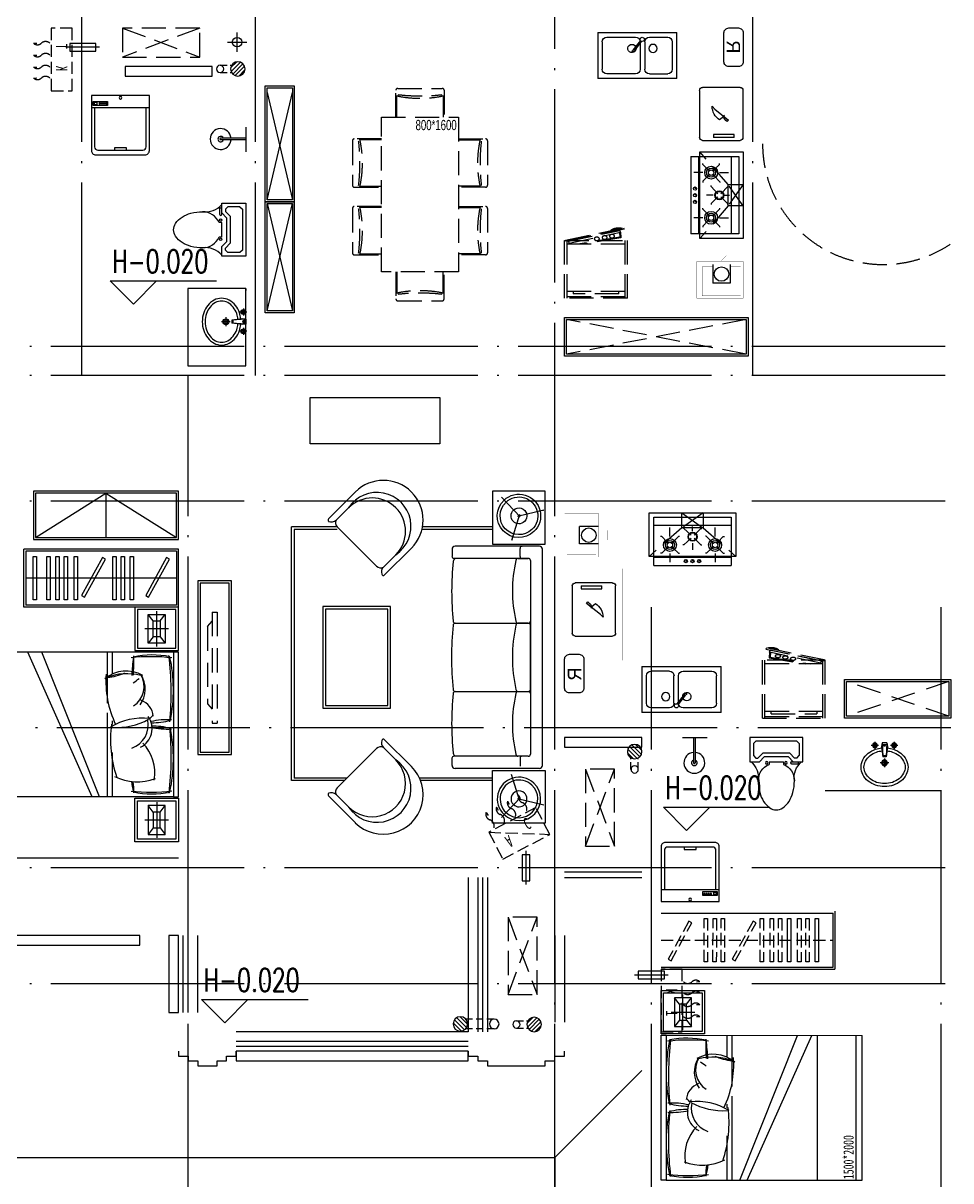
# Model space of a CAD drawing. Extents: x 115549 to 768939, y -502199 to 402497.
# Drawn here: x 200061 to 209669, y 170676 to 182668 of the extents above; entities that cross this region are included whole.
import ezdxf
from ezdxf.enums import TextEntityAlignment as Align

# ---------------------------------------------------------------- set-up
doc = ezdxf.new("R2010")
doc.units = 0
doc.header["$LTSCALE"] = 1000
doc.header["$MEASUREMENT"] = 0
for name, pattern in [('22#-平立剖面图_t3$0$PM$0$9-L-A1+B1$0$XP-201503-LIANMENG(7F)-L(100)$0$图例-5.1_t3$0$XP-201503-GUIYUAN(26F)-L(100)$0$平面图$0$1-4-RI-7F$0$DASH', [0.35, 0.25, -0.1]), ('22#-平立剖面图_t3$0$PM$0$9-L-A1+B1$0$XP-201503-LIANMENG(7F)-L(100)$0$图例-5.1_t3$0$XP-201503-GUIYUAN(26F)-L(100)$0$平面图$0$5、6、7#楼参照$0$DASH', [0.35, 0.25, -0.1]), ('22#-平立剖面图_t3$0$PM$0$A-02-平面图26$0$HIDDEN', [0.375, 0.25, -0.125]), ('22#-平立剖面图_t3$0$PM$0$DASH', [0.35, 0.25, -0.1]), ('__DASH', [0.35, 0.25, -0.1]), ('DASH', [0.35, 0.25, -0.1]), ('DOTE', [2.42, 2, -0.2, 0.02, -0.2]), ('HIDDEN', [0.375, 0.25, -0.125])]:
    doc.linetypes.add(name, pattern=pattern)
for name, color, linetype in [('03-厨卫', 145, 'Continuous'), ('04-家具', 8, 'Continuous'), ('DIM_ELEV', 3, 'Continuous'), ('DOTE', 16, 'DOTE'), ('E-TEXT-PLAN', 4, 'Continuous'), ('EQUIP_地漏', 7, 'Continuous'), ('EVTR', 2, 'Continuous'), ('LVTRY', 6, 'Continuous'), ('WINDOW', 4, 'Continuous'), ('厨卫', 210, 'Continuous'), ('建筑-厨卫', 6, 'Continuous'), ('建筑-排水', 4, 'Continuous'), ('建筑房间名称', 21, 'Continuous'), ('排水', 4, 'Continuous'), ('栏杆', 11, 'Continuous'), ('热水器', 6, 'Continuous'), ('空调机', 8, 'Continuous'), ('窗口线', 7, 'Continuous'), ('线脚', 163, 'Continuous')]:
    doc.layers.add(name, color=color, linetype=linetype)
doc.layers.add('_0', color=7, linetype='Continuous', lineweight=9)
doc.styles.add('22#-平立剖面图_t3$0$PM$0$9-L-A1+B1$0$XP-201503-LIANMENG(7F)-L(100)$0$图例-5.1_t3$0$XP-201503-GUIYUAN(26F)-L(100)$0$平面图$0$5、6、7#楼参照$0$CTDI-ST', font='', dxfattribs={"width": 0.7})
doc.styles.add('22#-平立剖面图_t3$0$PM$0$AAD-ST', font='', dxfattribs={"width": 0.7})
doc.styles.add('_TCH_DIM', font='SIMPLEX', dxfattribs={"bigfont": 'GBCBIG'})
doc.styles.add('AAD-ST', font='HNSJY-07', dxfattribs={"width": 0.8, "bigfont": 'HNSJY-HZ'})
doc.styles.add('dim_font', font='hnsjy-07.shx', dxfattribs={"width": 0.66, "bigfont": 'hnsjy-hz.shx'})
doc.styles.add('MJF', font='HNSJY-07', dxfattribs={"width": 0.8, "bigfont": 'HNSJY-HZ'})
doc.styles.get('22#-平立剖面图_t3$0$PM$0$9-L-A1+B1$0$XP-201503-LIANMENG(7F)-L(100)$0$图例-5.1_t3$0$XP-201503-GUIYUAN(26F)-L(100)$0$平面图$0$5、6、7#楼参照$0$CTDI-ST').set_extended_font_data('SimSun')
doc.styles.get('22#-平立剖面图_t3$0$PM$0$AAD-ST').set_extended_font_data('SimSun')

# ---------------------------------------------------------------- blocks, each defined once
blk = doc.blocks.new('22#-平立剖面图_t3$0$PM$0$A-02-平面图26$0$gdf')
at = {"linetype": '22#-平立剖面图_t3$0$PM$0$A-02-平面图26$0$HIDDEN'}
for p, q in [((88133, -11203), (88183, -11146)), ((88183, -11053), (88233, -11053)), ((88183, -11053), (88183, -12203)), ((88233, -11053), (88233, -12203)), ((88133, -11203), (88133, -12003)), ((88133, -12003), (88183, -12060)), ((88183, -12203), (88233, -12203))]:
    blk.add_line(p, q, dxfattribs=at)
blk = doc.blocks.new('sertewtewtwert')
at = {"layer": '04-家具', "ltscale": 0.5}
for p, q in [((67915, 6264), (68215, 6264)), ((67915, 5064), (67915, 6264)), ((67935, 6244), (68195, 6244)), ((67935, 5084), (67935, 6244)), ((68195, 6244), (68195, 5084)), ((68215, 6264), (68215, 5064)), ((67935, 6194), (68195, 5084)), ((67935, 5084), (68195, 6194)), ((67915, 5064), (68215, 5064)), ((67915, 3914), (67915, 5064)), ((68215, 5064), (67915, 5064)), ((68195, 5084), (67935, 5084)), ((67935, 5044), (68195, 5044)), ((67935, 3934), (67935, 5044)), ((67935, 5044), (68195, 3934)), ((67935, 3934), (68195, 5044)), ((68195, 5044), (68195, 3934)), ((68215, 5064), (68215, 3914)), ((68215, 3914), (67915, 3914)), ((68195, 3934), (67935, 3934)), ((68569, 1778), (68848, 2057)), ((70267, 2064), (70267, 1516)), ((70815, 2064), (70267, 2064)), ((70815, 1516), (70815, 2064)), ((68778, 1894), (68650, 1766)), ((68659, 1695), (68186, 1695)), ((68186, -933), (68186, 1695)), ((69067, 1288), (68660, 1695)), ((70267, 1695), (69543, 1695)), ((68659, 1668), (68213, 1668)), ((68213, 1668), (68213, -702)), ((68213, 1668), (68213, -702)), ((68213, 1668), (68213, -906)), ((70267, 1668), (69543, 1668)), ((67015, 1464), (65415, 1464)), ((65415, 864), (65415, 1464)), ((65435, 1444), (65435, 884)), ((66995, 1444), (65435, 1444)), ((66995, 1444), (66995, 884)), ((67015, 864), (67015, 1464)), ((69429, 1476), (69150, 1197)), ((69849, 1463), (69849, 1389)), ((69849, 1463), (69849, 1389)), ((70754, 1494), (69880, 1494)), ((70267, 1516), (70815, 1516)), ((70553, 1389), (70553, 1473)), ((70786, -775), (70786, 1463)), ((69266, 1406), (69138, 1279)), ((70639, 1369), (69869, 1369)), ((70532, 1369), (70639, 1369)), ((70660, 1348), (70660, -660)), ((70660, 1348), (70660, 719)), ((66995, 1164), (65435, 1164)), ((67015, 864), (65415, 864)), ((66995, 884), (65435, 884)), ((67015, 864), (66565, 864)), ((66565, 864), (66565, 414)), ((67015, 414), (67015, 864)), ((69211, 870), (68510, 870)), ((68510, 870), (68510, -182)), ((69185, 843), (68537, 843)), ((68537, 843), (68537, -155)), ((69185, -155), (69185, 843)), ((69211, -182), (69211, 870)), ((66990, 839), (66590, 839)), ((66590, 839), (66590, 439)), ((66752, 721), (66701, 789)), ((66790, 456), (66790, 823)), ((66825, 721), (66878, 789)), ((66990, 439), (66990, 839)), ((66912, 639), (66667, 639)), ((69881, 698), (70660, 698)), ((70639, 698), (70532, 698)), ((70639, 698), (70532, 698)), ((70660, 11), (70660, 677)), ((66752, 558), (66701, 490)), ((66825, 558), (66878, 490)), ((66965, 399), (64933, 399)), ((66123, -1101), (65456, 399)), ((66198, -1101), (65602, 399)), ((66281, -129), (66281, 399)), ((66333, 172), (66333, 399)), ((66565, 414), (67015, 414)), ((66565, 414), (67015, 414)), ((66590, 439), (66990, 439)), ((66590, 439), (66990, 439)), ((69881, -10), (70660, -10)), ((70532, -10), (70639, -10)), ((70532, -10), (70639, -10)), ((70660, -31), (70660, -660)), ((66281, -1101), (66281, -232)), ((68510, -182), (69211, -182)), ((68537, -155), (69185, -155)), ((66333, -351), (66333, -313)), ((66281, -524), (66281, -373)), ((69266, -718), (69138, -590)), ((69429, -788), (69150, -509)), ((66333, -1101), (66333, -642)), ((69067, -600), (68660, -1007)), ((69849, -775), (69849, -701)), ((69849, -775), (69849, -701)), ((70639, -680), (69869, -680)), ((70639, -680), (70532, -680)), ((70553, -701), (70553, -785)), ((70754, -806), (69880, -806)), ((70267, -1375), (70267, -828)), ((70267, -828), (70815, -828)), ((70815, -828), (70815, -1375)), ((68733, -933), (68186, -933)), ((68761, -906), (68213, -906)), ((70267, -906), (69511, -906)), ((70267, -933), (69522, -933)), ((68778, -1206), (68650, -1078)), ((66965, -1101), (64933, -1101)), ((66565, -1566), (66565, -1116)), ((66565, -1116), (67015, -1116)), ((66590, -1541), (66590, -1141)), ((66590, -1141), (66990, -1141)), ((66752, -1259), (66701, -1191)), ((66790, -1157), (66790, -1524)), ((66825, -1259), (66878, -1191)), ((66990, -1141), (66990, -1541)), ((67015, -1116), (67015, -1566)), ((68569, -1090), (68848, -1369)), ((66912, -1341), (66667, -1341)), ((66752, -1422), (66701, -1490)), ((66825, -1422), (66878, -1490)), ((70815, -1375), (70267, -1375)), ((66990, -1541), (66590, -1541)), ((67015, -1566), (66565, -1566)), ((72015, -2306), (73795, -2306)), ((73795, -2866), (73795, -2306)), ((73815, -2286), (73815, -2886)), ((72015, -2866), (73795, -2866)), ((72015, -2886), (73815, -2886)), ((72015, -3556), (72015, -3106)), ((72015, -3106), (72465, -3106)), ((72465, -3106), (72465, -3556)), ((72040, -3531), (72040, -3131)), ((72040, -3131), (72440, -3131)), ((72205, -3250), (72152, -3182)), ((72240, -3515), (72240, -3148)), ((72278, -3250), (72328, -3182)), ((72440, -3131), (72440, -3531)), ((72118, -3331), (72362, -3331)), ((72205, -3413), (72152, -3481)), ((72278, -3413), (72328, -3481)), ((72465, -3556), (72015, -3556)), ((72465, -3556), (72015, -3556)), ((72440, -3531), (72040, -3531)), ((72440, -3531), (72040, -3531)), ((72065, -3571), (74097, -3572)), ((72697, -3798), (72697, -3571)), ((72749, -4100), (72749, -3571)), ((72831, -5071), (73428, -3572)), ((72907, -5071), (73574, -3572)), ((73630, -3572), (73630, -5071)), ((74030, -3572), (74030, -5071)), ((74097, -5071), (74097, -3572)), ((72697, -4322), (72697, -4284)), ((72749, -5071), (72749, -4203)), ((72749, -4495), (72749, -4344)), ((72697, -5071), (72697, -4613)), ((72065, -5071), (74097, -5071))]:
    blk.add_line(p, q, dxfattribs=at)
at = {"layer": '04-家具', "linetype": 'DASH'}
for p, q in [((69287, 6238), (69747, 6238)), ((69267, 5938), (69267, 6218)), ((69277, 5938), (69277, 6160)), ((69757, 6160), (69757, 5938)), ((69767, 6218), (69767, 5938)), ((69117, 5938), (69917, 5938)), ((69117, 4338), (69117, 5938)), ((69917, 5938), (69917, 4338)), ((68817, 5694), (68817, 5234)), ((69117, 5714), (68837, 5714)), ((69117, 5704), (68895, 5704)), ((69917, 5714), (70197, 5714)), ((69917, 5704), (70139, 5704)), ((70217, 5694), (70217, 5234)), ((68837, 5214), (69117, 5214)), ((68895, 5224), (69117, 5224)), ((70139, 5224), (69917, 5224)), ((70197, 5214), (69917, 5214)), ((68817, 4994), (68817, 4534)), ((69117, 5014), (68837, 5014)), ((69117, 5004), (68895, 5004)), ((69917, 5014), (70197, 5014)), ((69917, 5004), (70139, 5004)), ((70217, 4994), (70217, 4534)), ((68837, 4514), (69117, 4514)), ((68895, 4524), (69117, 4524)), ((70139, 4524), (69917, 4524)), ((70197, 4514), (69917, 4514)), ((69917, 4338), (69117, 4338)), ((69267, 4338), (69267, 4058)), ((69277, 4338), (69277, 4117)), ((69757, 4117), (69757, 4338)), ((69767, 4058), (69767, 4338)), ((69287, 4038), (69747, 4038))]:
    blk.add_line(p, q, dxfattribs=at)
at = {"layer": '04-家具'}
for p, q in [((71015, 3464), (71015, 3864)), ((71015, 3864), (72915, 3864)), ((71035, 3484), (71035, 3844)), ((71035, 3844), (72895, 3844)), ((72895, 3844), (72895, 3484)), ((72915, 3864), (72915, 3464)), ((72895, 3484), (71035, 3484)), ((72915, 3464), (71015, 3464)), ((67015, 2064), (65515, 2064)), ((65515, 2064), (65515, 1564)), ((65535, 1584), (66265, 2044)), ((66995, 2044), (65535, 2044)), ((65535, 2044), (65535, 1584)), ((66265, 2044), (66995, 1584)), ((66265, 2044), (66265, 1584)), ((66995, 1584), (66995, 2044)), ((67015, 1564), (67015, 2064)), ((70553, 1799), (70360, 2003)), ((70394, 1967), (70363, 2001)), ((70547, 1824), (70466, 1556)), ((70528, 1807), (70801, 1871)), ((70753, 1860), (70797, 1870)), ((65515, 1564), (67015, 1564)), ((65535, 1584), (66995, 1584)), ((70480, 1603), (70467, 1559)), ((73915, 114), (75015, 114)), ((70547, -1136), (70466, -868)), ((70553, -1111), (70360, -1315)), ((70528, -1118), (70801, -1183)), ((70394, -1279), (70363, -1312))]:
    blk.add_line(p, q, dxfattribs=at)
at = {"layer": '04-家具', "linetype": '22#-平立剖面图_t3$0$PM$0$DASH'}
for p, q in [((72895, 3484), (71035, 3844)), ((71035, 3844), (71035, 3844)), ((72895, 3844), (71035, 3484)), ((71035, 3484), (71035, 3484))]:
    blk.add_line(p, q, dxfattribs=at)
at = {"layer": '04-家具', "linetype": '22#-平立剖面图_t3$0$PM$0$DASH', "ltscale": 0.5}
blk.add_line((72015, -2586), (73795, -2586), dxfattribs=at)
at = {"layer": '04-家具', "ltscale": 0.5}
for points in [[(65546, 939), (65511, 939), (65511, 1389), (65546, 1389)], [(65686, 939), (65651, 939), (65651, 1389), (65686, 1389)], [(65781, 939), (65746, 939), (65746, 1389), (65781, 1389)], [(65866, 939), (65831, 939), (65831, 1389), (65866, 1389)], [(65970, 939), (65935, 939), (65935, 1389), (65970, 1389)], [(66012, 984), (66043, 967), (66259, 1361), (66228, 1378)], [(66372, 939), (66337, 939), (66337, 1389), (66372, 1389)], [(66458, 939), (66423, 939), (66423, 1389), (66458, 1389)], [(66549, 939), (66514, 939), (66514, 1389), (66549, 1389)], [(66676, 983), (66707, 967), (66923, 1361), (66892, 1378)], [(66701, 490), (66701, 789), (66878, 789), (66878, 490)], [(66752, 558), (66752, 721), (66825, 721), (66825, 558)], [(66701, -1191), (66701, -1490), (66878, -1490), (66878, -1191)], [(66752, -1259), (66752, -1422), (66825, -1422), (66825, -1259)], [(73324, -2361), (73359, -2361), (73359, -2811), (73324, -2811)], [(73609, -2361), (73644, -2361), (73643, -2811), (73608, -2811)], [(72328, -3481), (72328, -3182), (72152, -3182), (72152, -3481)], [(72278, -3413), (72278, -3250), (72205, -3250), (72205, -3413)]]:
    blk.add_lwpolyline(points, close=True, dxfattribs=at)
at = {"layer": '04-家具'}
for points in [[(67215, 1138), (67215, -662), (67565, -662), (67565, 1138)], [(67240, 1113), (67240, -637), (67540, -637), (67540, 1113)], [(75015, -286), (73915, -286), (73915, 114), (75015, 114)], [(74995, -266), (73935, -266), (73935, 94), (74995, 94)]]:
    blk.add_lwpolyline(points, close=True, dxfattribs=at)
at = {"layer": '04-家具', "ltscale": 0.5}
for points in [[(66965, 399), (66965, -1101), (67015, -1101), (67015, 399), (66965, 399)], [(72065, -3571), (72065, -5071), (72015, -5071), (72015, -3571), (72065, -3571)]]:
    blk.add_lwpolyline(points, dxfattribs=at)
at = {"layer": '04-家具', "linetype": '22#-平立剖面图_t3$0$PM$0$A-02-平面图26$0$HIDDEN'}
for points in [[(74995, 94), (73935, -266), (73935, -266)], [(74995, -266), (73935, 94), (73935, 94)]]:
    blk.add_lwpolyline(points, dxfattribs=at)
at = {"layer": '04-家具', "linetype": '22#-平立剖面图_t3$0$PM$0$DASH', "ltscale": 0.5}
for points in [[(72333, -2406), (72302, -2389), (72086, -2784), (72117, -2800)], [(72461, -2361), (72496, -2361), (72496, -2811), (72461, -2811)], [(72552, -2361), (72587, -2361), (72586, -2811), (72551, -2811)], [(72637, -2361), (72672, -2361), (72672, -2811), (72637, -2811)], [(72998, -2406), (72967, -2389), (72751, -2784), (72782, -2800)], [(73040, -2361), (73075, -2361), (73075, -2811), (73040, -2811)], [(73143, -2361), (73178, -2361), (73178, -2811), (73143, -2811)], [(73229, -2361), (73264, -2361), (73264, -2811), (73229, -2811)], [(73428, -2361), (73463, -2361), (73463, -2811), (73428, -2811)], [(73514, -2361), (73549, -2361), (73549, -2811), (73514, -2811)]]:
    blk.add_lwpolyline(points, close=True, dxfattribs=at)
at = {"layer": '04-家具', "linetype": 'DASH'}
for centre, radius, start, end in [((69287, 6218), 20, 90, 180), ((69747, 6218), 20, 0, 90), ((69517, 7289), 1154, 257.4874, 282.5126), ((69518, 8162), 2002, 263.4152, 276.5848), ((68837, 5694), 20, 90, 180), ((66893, 5463), 2002, 353.4152, 6.5848), ((67767, 5464), 1154, 347.4874, 12.5126), ((71267, 5464), 1154, 167.4874, 192.5126), ((72141, 5463), 2002, 173.4152, 186.5848), ((70197, 5694), 20, 0, 90), ((68837, 5234), 20, 180, 270), ((70197, 5234), 20, 270, 0), ((68837, 4994), 20, 90, 180), ((66893, 4762), 2002, 353.4152, 6.5848), ((67767, 4764), 1154, 347.4874, 12.5126), ((71267, 4764), 1154, 167.4874, 192.5126), ((72141, 4762), 2002, 173.4152, 186.5848), ((70197, 4994), 20, 0, 90), ((68837, 4534), 20, 180, 270), ((70197, 4534), 20, 270, 0), ((69517, 2988), 1154, 77.4874, 102.5126), ((69518, 2115), 2002, 83.4152, 96.5848), ((69287, 4058), 20, 180, 270), ((69747, 4058), 20, 270, 0)]:
    blk.add_arc(centre, radius, start, end, dxfattribs=at)
at = {"layer": '04-家具', "ltscale": 0.5}
for centre, radius, start, end in [((69138, 1766), 411, 315, 135), ((69072, 1701), 352, 303.3383, 146.6617), ((69022, 1650), 345, 315, 135), ((68581, 1766), 16.4, 135, 234.6204), ((68601, 1815), 69.3, 244.1958, 315), ((68700, 1737), 57.6, 148.8499, 226.1696), ((69880, 1463), 31.2, 90, 180), ((69880, 1463), 31.2, 90, 180), ((70574, 1473), 20.9, 90, 180), ((70754, 1463), 31.2, 0, 90), ((72934, 1028), 3089, 174.2567, 185.7433), ((69869, 1389), 20.9, 180, 270), ((69869, 1389), 20.9, 180, 270), ((69917, 1322), 58.6, 127.6545, 165.3424), ((71826, 1033), 1352, 166.5499, 193.4501), ((70532, 1348), 20.9, 90, 180), ((70574, 1389), 20.9, 180, 270), ((70639, 1348), 20.9, 0, 90), ((70639, 1348), 20.9, 0, 90), ((69108, 1328), 57.6, 223.8304, 301.1501), ((69187, 1230), 69.3, 135, 199.9163), ((69138, 1209), 16.4, 190.3409, 315), ((73423, 344), 3579, 174.664, 185.336), ((69881, 719), 20.9, 180, 270), ((69881, 677), 20.9, 90, 180), ((71986, 344), 1512, 167.2832, 192.7168), ((70532, 719), 20.9, 180, 270), ((70532, 677), 20.9, 90, 180), ((70639, 719), 20.9, 270, 0), ((70639, 677), 20.9, 0, 90), ((66745, -527), 896, 78.2576, 102.6835), ((63835, -19), 3105, 354.3609, 7.0365), ((66727, -1613), 1964, 83.5303, 95.9075), ((71104, -140), 4582, 173.9009, 176.3084), ((60897, 382), 5657, 357.7291, 359.772), ((65328, 7), 1635, 348.8888, 12.117), ((66476, -138), 341, 59.8768, 130.734), ((67287, 92), 1023, 175.5549, 205.6598), ((66480, -386), 560, 74.822, 112.5433), ((66215, 742), 610, 276.1472, 293.7029), ((66215, 592), 610, 303.05, 310.0502), ((66418, 42), 241, 303.1068, 30.6324), ((66380, 16), 291, 325.3505, 31.3463), ((69881, 11), 20.9, 180, 270), ((70532, 11), 20.9, 180, 270), ((70639, 11), 20.9, 270, 0), ((66564, -282), 192, 4.9078, 70.8676), ((72934, -340), 3089, 174.2567, 185.7433), ((69881, -31), 20.9, 90, 180), ((71826, -345), 1352, 166.5499, 193.4501), ((70532, -31), 20.9, 90, 180), ((70639, -31), 20.9, 0, 90), ((66646, -928), 642, 83.8129, 121.3468), ((67563, -502), 1251, 172.8661, 198.6091), ((66379, 295), 677, 265.8513, 298.9555), ((66448, -356), 255, 289.1668, 11.9598), ((66529, -395), 214, 296.1589, 35.834), ((66669, -210), 92.3, 300.1588, 335.1734), ((66902, -1068), 766, 86.8781, 103.0159), ((66742, 423), 756, 269.3867, 284.6576), ((66902, 367), 766, 256.9862, 273.124), ((66742, -1124), 756, 75.3444, 90.6154), ((63835, -683), 3106, 352.9662, 5.6415), ((65328, -708), 1635, 347.8857, 11.1136), ((66341, -849), 430, 349.5524, 45.0111), ((69108, -640), 57.6, 58.8499, 136.1696), ((69187, -541), 69.3, 160.0837, 225), ((69138, -521), 16.4, 45, 169.6591), ((69022, -962), 345, 225, 45), ((69072, -1013), 352, 213.3383, 56.6617), ((69869, -701), 20.9, 90, 180), ((69869, -701), 20.9, 90, 180), ((69917, -634), 58.6, 194.6576, 232.3455), ((70532, -660), 20.9, 180, 270), ((70574, -701), 20.9, 90, 180), ((70639, -660), 20.9, 270, 0), ((70639, -660), 20.9, 270, 0), ((69138, -1078), 411, 225, 45), ((69880, -775), 31.2, 180, 270), ((69880, -775), 31.2, 180, 270), ((70754, -775), 31.2, 270, 0), ((66590, -419), 527, 243.4984, 290.6985), ((67335, -844), 813, 186.9056, 194.5433), ((65465, -1071), 1089, 0.5272, 6.691), ((66727, 912), 1964, 264.0945, 276.4718), ((66745, -175), 896, 257.3185, 281.7445), ((68581, -1078), 16.4, 125.3796, 225), ((68601, -1127), 69.3, 45, 115.8042), ((68700, -1049), 57.6, 133.8304, 211.1501), ((73701, -3964), 1635, 167.883, 191.1112), ((72303, -5584), 1964, 84.0925, 96.4697), ((75195, -3990), 3105, 172.9635, 185.6391), ((72285, -4497), 896, 77.3165, 101.7424), ((78133, -3589), 5657, 180.228, 182.2709), ((67926, -4110), 4582, 3.6916, 6.0991), ((72649, -3955), 291, 148.6537, 214.6495), ((72612, -3929), 241, 149.3676, 236.8932), ((72554, -4108), 341, 49.266, 120.1232), ((72550, -4357), 560, 67.4567, 105.178), ((72815, -3228), 610, 246.2971, 263.8528), ((71743, -3879), 1023, 334.3402, 4.4451), ((72815, -3378), 610, 229.9498, 236.95), ((72466, -4253), 192, 109.1324, 175.0922), ((72127, -5039), 766, 76.9841, 93.1219), ((72288, -3548), 756, 255.3424, 270.6133), ((72361, -4181), 92.3, 204.8266, 239.8412), ((72500, -4366), 214, 144.166, 243.8411), ((72384, -4899), 642, 58.6532, 96.1871), ((72651, -3675), 677, 241.0445, 274.1487), ((72582, -4327), 255, 168.0402, 250.8332), ((71467, -4473), 1251, 341.3909, 7.1339), ((73701, -4679), 1635, 168.8864, 192.1143), ((72127, -3604), 766, 266.876, 283.0138), ((75195, -4654), 3106, 174.3585, 187.0338), ((72288, -5095), 756, 89.3846, 104.6556), ((72689, -4820), 430, 134.9889, 190.4476), ((72440, -4390), 527, 249.3015, 296.5016), ((73565, -5042), 1089, 173.309, 179.4728), ((71695, -4815), 813, 345.4567, 353.0944), ((72303, -3059), 1964, 263.5282, 275.9055), ((72285, -4146), 896, 258.2555, 282.6815)]:
    blk.add_arc(centre, radius, start, end, dxfattribs=at)
at = {"layer": '04-家具', "extrusion": (0, 0, -1)}
for major_axis, start_param, end_param in [((159, 159), -1.5419, 1.599693), ((159, 159), 1.599693, 4.741285), ((138, 138), 1.599693, 4.741285), ((138, 138), -1.5419, 1.599693), ((58.3, 58.3), 1.599693, 4.741285), ((58.3, 58.3), -1.5419, 1.599693)]:
    blk.add_ellipse((70542, 1810), major_axis=major_axis, ratio=1, start_param=start_param, end_param=end_param, dxfattribs=at)
at = {"layer": '04-家具'}
for major_axis, start_param, end_param in [((-159, 159), -1.5419, 1.599693), ((-138, 138), -1.5419, 1.599693), ((-159, 159), 1.599693, 4.741285), ((-138, 138), 1.599693, 4.741285), ((-58.3, 58.3), -1.5419, 1.599693), ((-58.3, 58.3), 1.599693, 4.741285)]:
    blk.add_ellipse((70542, -1122), major_axis=major_axis, ratio=1, start_param=start_param, end_param=end_param, dxfattribs=at)
blk.add_blockref('22#-平立剖面图_t3$0$PM$0$A-02-平面图26$0$gdf', (-20818, 11866), dxfattribs=at)
at = {"layer": '04-家具', "linetype": 'DASH', "style": 'AAD-ST', "width": 0.7}
blk.add_text('800*1600', height=106.3, dxfattribs=at).set_placement((69471, 5805))
at = {"layer": '04-家具', "ltscale": 0.5, "style": '22#-平立剖面图_t3$0$PM$0$AAD-ST', "width": 0.7}
blk.add_text('1500*2000', height=106.3, rotation=90, dxfattribs=at).set_placement((74008, -5061))
blk = doc.blocks.new('RSQ')
blk.add_lwpolyline([(0, -50), (0, -350, 0.414214), (50, -400), (150, -400, 0.414214), (200, -350), (200, -50, 0.414214), (150, 0), (50, 0, 0.414214)], format="xyb", close=True)
at = {"layer": 'E-TEXT-PLAN', "color": 4, "style": 'MJF'}
blk.add_text('R', height=140, rotation=270, dxfattribs=at).set_placement((28, -205), align=Align.CENTER)
blk = doc.blocks.new('A$C51490333')
at = {"layer": '空调机', "color": 36, "linetype": 'DASH'}
for p, q in [((800, 0), (0, 300)), ((0, 0), (800, 300))]:
    blk.add_line(p, q, dxfattribs=at)
blk.add_lwpolyline([(0, 300), (800, 300), (800, 0), (0, 0)], close=True, dxfattribs=at)
blk = doc.blocks.new('sertgwertwer')
at = {"layer": '空调机', "linetype": '22#-平立剖面图_t3$0$PM$0$9-L-A1+B1$0$XP-201503-LIANMENG(7F)-L(100)$0$图例-5.1_t3$0$XP-201503-GUIYUAN(26F)-L(100)$0$平面图$0$5、6、7#楼参照$0$DASH', "ltscale": 0.5}
for p, q in [((64032, 26762), (64057, 26736)), ((64032, 26762), (64044, 26750)), ((64238, 26694), (63849, 26305)), ((63940, 26670), (63965, 26644)), ((63940, 26670), (63952, 26657)), ((64460, 26472), (64238, 26694)), ((63848, 26577), (63873, 26552)), ((63848, 26577), (63860, 26565)), ((63762, 26491), (63790, 26469)), ((63849, 26305), (64460, 26472)), ((64071, 26083), (64460, 26472)), ((63849, 26305), (64071, 26083))]:
    blk.add_line(p, q, dxfattribs=at)
for centre, radius, start, end in [((64092, 26762), 60.2, 179.9166, 270.0826), ((64000, 26670), 60.2, 179.9166, 270.0826), ((64089, 26633), 68.2, 2.7872, 87.212), ((63908, 26577), 60.2, 179.9166, 270.0826), ((63904, 26449), 68.2, 2.7872, 87.212), ((63997, 26541), 68.2, 2.7872, 87.212), ((63822, 26492), 60.2, 179.9166, 270.0826), ((63819, 26363), 68.2, 2.7872, 87.212)]:
    blk.add_arc(centre, radius, start, end, dxfattribs=at)
at = {"layer": '空调机', "linetype": '22#-平立剖面图_t3$0$PM$0$9-L-A1+B1$0$XP-201503-LIANMENG(7F)-L(100)$0$图例-5.1_t3$0$XP-201503-GUIYUAN(26F)-L(100)$0$平面图$0$5、6、7#楼参照$0$DASH', "ltscale": 0.5, "style": '22#-平立剖面图_t3$0$PM$0$9-L-A1+B1$0$XP-201503-LIANMENG(7F)-L(100)$0$图例-5.1_t3$0$XP-201503-GUIYUAN(26F)-L(100)$0$平面图$0$5、6、7#楼参照$0$CTDI-ST', "text_generation_flag": 4, "width": 0.7}
for s, p in [('C', (64139, 26530)), ('A', (64015, 26301))]:
    blk.add_text(s, height=122, rotation=45.0004, dxfattribs=at).set_placement(p)
blk = doc.blocks.new('sdfgesrtgwetwertw')
at = {"layer": '空调机', "ltscale": 0.5}
blk.add_line((61783, 25669), (61783, 25319), dxfattribs=at)
blk.add_lwpolyline([(61743, 25359), (61823, 25359), (61823, 25629), (61743, 25629)], close=True, dxfattribs=at)
blk = doc.blocks.new('sertewrtwert')
at = {"layer": '空调机', "linetype": '22#-平立剖面图_t3$0$PM$0$9-L-A1+B1$0$XP-201503-LIANMENG(7F)-L(100)$0$图例-5.1_t3$0$XP-201503-GUIYUAN(26F)-L(100)$0$平面图$0$5、6、7#楼参照$0$DASH', "ltscale": 0.5}
for p, q in [((62051, 26938), (61835, 26938)), ((61835, 26938), (61835, 26288)), ((62051, 26288), (62051, 26938)), ((61835, 26288), (62051, 26288))]:
    blk.add_line(p, q, dxfattribs=at)
at = {"layer": '空调机'}
for p, q in [((61652, 26781), (61686, 26781)), ((61652, 26781), (61668, 26781)), ((61652, 26657), (61686, 26657)), ((61652, 26657), (61668, 26657)), ((61652, 26534), (61686, 26534)), ((61652, 26534), (61668, 26534)), ((61652, 26419), (61686, 26423))]:
    blk.add_line(p, q, dxfattribs=at)
at = {"layer": '空调机', "linetype": '22#-平立剖面图_t3$0$PM$0$9-L-A1+B1$0$XP-201503-LIANMENG(7F)-L(100)$0$图例-5.1_t3$0$XP-201503-GUIYUAN(26F)-L(100)$0$平面图$0$1-4-RI-7F$0$DASH', "ltscale": 150}
for centre, radius, start, end in [((61692, 26821), 56.9, 224.9186, 315.0846), ((61776, 26733), 64.5, 47.7892, 132.214), ((61692, 26697), 56.9, 224.9186, 315.0846), ((61776, 26610), 64.5, 47.7892, 132.214), ((61692, 26574), 56.9, 224.9186, 315.0846), ((61776, 26486), 64.5, 47.7892, 132.214), ((61692, 26460), 56.9, 224.9186, 315.0846), ((61776, 26372), 64.5, 47.7892, 132.214)]:
    blk.add_arc(centre, radius, start, end, dxfattribs=at)
at = {"layer": '空调机', "style": '22#-平立剖面图_t3$0$PM$0$9-L-A1+B1$0$XP-201503-LIANMENG(7F)-L(100)$0$图例-5.1_t3$0$XP-201503-GUIYUAN(26F)-L(100)$0$平面图$0$5、6、7#楼参照$0$CTDI-ST', "text_generation_flag": 4, "width": 0.7}
for s, p in [('T', (61885, 26720)), ('K', (61885, 26491))]:
    blk.add_text(s, height=115, rotation=90.0016, dxfattribs=at).set_placement(p)
blk = doc.blocks.new('sgewrtwertwertwert')
at = {"layer": '厨卫'}
for p, q in [((58312495, 20011350), (58312495, 20010875)), ((58312495, 20011350), (58313315, 20011350)), ((58313315, 20010875), (58313315, 20011350)), ((58312543, 20011255), (58312543, 20010970)), ((58312590, 20011303), (58312888, 20011303)), ((58312938, 20011270), (58312860, 20011169)), ((58312950, 20011261), (58312872, 20011160)), ((58312935, 20011241), (58312935, 20010970)), ((58312983, 20011255), (58312983, 20010970)), ((58313030, 20011303), (58313220, 20011303)), ((58313268, 20011255), (58313268, 20010970)), ((58313315, 20010875), (58312495, 20010875)), ((58312888, 20010923), (58312590, 20010923)), ((58313030, 20010923), (58313220, 20010923))]:
    blk.add_line(p, q, dxfattribs=at)
at = {"layer": '厨卫', "extrusion": (0, 0, -1)}
for centre, major_axis, start_param, end_param in [((58312590, 20011255), (-0.3, 47.5), -1.564022, 0.006774), ((58312850, 20011186), (2.2, 42.7), 1.503503, 7.330369), ((58312888, 20011255), (0.2, 47.5), -0.003329, 1.370079), ((58312957, 20011281), (2, 21.3), 4.069711, 9.62588), ((58313030, 20011255), (0, 47.5), -1.570686, 0.00011), ((58313068, 20011186), (-30.2, 30.2), 2.357191390055438, 8.640376697235025), ((58313220, 20011255), (0.3, 47.5), -0.006774, 1.564022), ((58312862, 20011160), (0.09, 9.51), 1.57761, 6.008026), ((58312590, 20010970), (0.3, 47.5), 3.134819, 4.705615), ((58312888, 20010970), (-0.3, 47.5), 1.577571, 3.148367), ((58313030, 20010970), (0, 47.5), 3.141483, 4.712279), ((58313220, 20010970), (-0.3, 47.5), 1.577571, 3.148367)]:
    blk.add_ellipse(centre, major_axis=major_axis, ratio=1, start_param=start_param, end_param=end_param, dxfattribs=at)
blk = doc.blocks.new('sdfgesrtwtwer')
at = {"layer": '厨卫'}
for p, q in [((58313737, 20008968), (58313737, 20008773)), ((58313917, 20008968), (58313917, 20008773)), ((58313917, 20008773), (58313737, 20008773))]:
    blk.add_line(p, q, dxfattribs=at)
at = {"layer": '厨卫', "const_width": 1}
for points in [[(58313827, 20009008), (58313877, 20009058), (58313777, 20009058)], [(58313602, 20008968), (58314052, 20008968), (58314052, 20008618), (58313602, 20008618)]]:
    blk.add_lwpolyline(points, close=True, dxfattribs=at)
at = {"layer": '厨卫', "linetype": '__DASH', "const_width": 1}
blk.add_lwpolyline([(58313572, 20008998), (58314052, 20008998), (58314052, 20008618), (58313572, 20008618)], close=True, dxfattribs=at)
at = {"layer": '厨卫', "const_width": 1}
blk.add_lwpolyline([(58313917, 20008943), (58314027, 20008943), (58314027, 20008643), (58313627, 20008643), (58313627, 20008943), (58313737, 20008943)], dxfattribs=at)
at = {"layer": '厨卫'}
blk.add_circle((58313827, 20008868), 75, dxfattribs=at)
blk = doc.blocks.new('srgtfwetwertwew')
at = {"layer": '厨卫', "linetype": '__DASH'}
for p, q in [((58313881, 20009795), (58313587, 20010135)), ((58314037, 20009575), (58313881, 20009795)), ((58314037, 20009795), (58313881, 20009575)), ((58313881, 20009575), (58313587, 20009235))]:
    blk.add_line(p, q, dxfattribs=at)
at = {"layer": '厨卫'}
for p, q in [((58313587, 20010135), (58314037, 20010135)), ((58313587, 20009235), (58313587, 20010135)), ((58314037, 20010135), (58314037, 20009235)), ((58313493, 20010085), (58313993, 20010085)), ((58313493, 20010085), (58313493, 20009285)), ((58313576, 20009285), (58313576, 20010085)), ((58313620, 20010004), (58313620, 20010015)), ((58313620, 20010004), (58313672, 20009952)), ((58313738, 20009952), (58313791, 20010004)), ((58313791, 20010004), (58313791, 20010015)), ((58313911, 20010085), (58313911, 20009285)), ((58313993, 20010085), (58313993, 20009285)), ((58313618, 20009919), (58313525, 20009919)), ((58313620, 20009829), (58313673, 20009885)), ((58313684, 20009937), (58313670, 20009950)), ((58313670, 20009888), (58313684, 20009901)), ((58313687, 20009941), (58313674, 20009954)), ((58313674, 20009884), (58313687, 20009897)), ((58313723, 20009941), (58313736, 20009954)), ((58313736, 20009884), (58313723, 20009897)), ((58313727, 20009937), (58313740, 20009950)), ((58313740, 20009888), (58313727, 20009901)), ((58313738, 20009885), (58313795, 20009825)), ((58313793, 20009919), (58313885, 20009919)), ((58313620, 20009829), (58313620, 20009818)), ((58313705, 20009774), (58313705, 20009785)), ((58313705, 20009774), (58313775, 20009699)), ((58313795, 20009825), (58313795, 20009818)), ((58313806, 20009699), (58313880, 20009778)), ((58313880, 20009778), (58313880, 20009785)), ((58313881, 20009795), (58314037, 20009795)), ((58313881, 20009575), (58313881, 20009795)), ((58314037, 20009795), (58314037, 20009575)), ((58313555, 20009754), (58313536, 20009754)), ((58313555, 20009685), (58313536, 20009685)), ((58313725, 20009684), (58313656, 20009684)), ((58313705, 20009598), (58313775, 20009668)), ((58313806, 20009668), (58313876, 20009598)), ((58313848, 20009684), (58313895, 20009684)), ((58313555, 20009616), (58313536, 20009616)), ((58313620, 20009541), (58313620, 20009552)), ((58313620, 20009541), (58313673, 20009485)), ((58313705, 20009598), (58313705, 20009588)), ((58313738, 20009485), (58313795, 20009545)), ((58313795, 20009545), (58313795, 20009552)), ((58313876, 20009598), (58313876, 20009588)), ((58314037, 20009575), (58313881, 20009575)), ((58313618, 20009451), (58313525, 20009451)), ((58313620, 20009366), (58313672, 20009418)), ((58313670, 20009482), (58313684, 20009469)), ((58313684, 20009434), (58313670, 20009420)), ((58313674, 20009486), (58313687, 20009473)), ((58313687, 20009430), (58313674, 20009417)), ((58313736, 20009486), (58313723, 20009473)), ((58313723, 20009430), (58313736, 20009417)), ((58313727, 20009434), (58313740, 20009420)), ((58313738, 20009418), (58313791, 20009366)), ((58313793, 20009451), (58313885, 20009451)), ((58313993, 20009285), (58313493, 20009285)), ((58313620, 20009366), (58313620, 20009355)), ((58313791, 20009366), (58313791, 20009355)), ((58314037, 20009235), (58313587, 20009235))]:
    blk.add_line(p, q, dxfattribs=at)
for centre, radius in [((58313705, 20009919), 66.6), ((58313705, 20009919), 46.6), ((58313705, 20009919), 28.3), ((58313538, 20009754), 16.7), ((58313538, 20009685), 16.7), ((58313790, 20009684), 46.6), ((58313790, 20009684), 41), ((58313538, 20009616), 16.7), ((58313705, 20009451), 66.6), ((58313705, 20009451), 46.6), ((58313705, 20009451), 28.3)]:
    blk.add_circle(centre, radius, dxfattribs=at)
blk = doc.blocks.new('22#-平立剖面图_t3$0$PM$0$$PLAN$00001623')
at = {"ltscale": 0.5}
blk.add_line((-341, -145), (342, -145), dxfattribs=at)
blk.add_lwpolyline([(295, -706), (-295, -706, -0.414214), (-345, -656), (-345, 0), (345, 0), (345, -656, -0.414214)], format="xyb", close=True, dxfattribs=at)
for points in [[(323, -72), (152, -72), (152, -120), (323, -120)], [(163, -86), (177, -86), (177, -99), (163, -99)], [(189, -86), (202, -86), (202, -99), (189, -99)], [(213, -86), (227, -86), (227, -99), (213, -99)], [(239, -86), (253, -86), (253, -99), (239, -99)], [(281, -110), (309, -110), (309, -80), (281, -80)]]:
    blk.add_lwpolyline(points, close=True, dxfattribs=at)
blk.add_lwpolyline([(307, -145), (307, -611, -0.414214), (267, -651), (-267, -651, -0.414214), (-307, -611), (-307, -145)], format="xyb", dxfattribs=at)
blk.add_lwpolyline([(-71, -651), (-71, -623), (0, -623), (71, -623), (71, -651)], dxfattribs=at)
blk.add_circle((0, -25), 16, dxfattribs=at)
blk = doc.blocks.new('22#-平立剖面图_t3$0$PM$0$A-CLYPT')
for points in [[(-124, 0), (133, 0)], [(-10, 0), (-10, -263)], [(10, 0), (10, -263)]]:
    blk.add_lwpolyline(points)
for centre, radius, start, end in [((0, -262), 108, 95.306, 84.694), ((0, -262), 28.3, 110.6725, 69.3275), ((0, -260), 10.5, 197.2381, 342.7619)]:
    blk.add_arc(centre, radius, start, end)
blk = doc.blocks.new('22#-平立剖面图_t3$0$PM$0$A-CMT')
for p, q in [((-237, -62), (-212, -37)), ((-237, -62), (-237, -187)), ((-212, -37), (212, -37)), ((212, -37), (237, -62)), ((237, -62), (237, -187)), ((-212, -212), (-237, -187)), ((-212, -212), (-190, -212)), ((-140, -162), (-190, -212)), ((-125, -200), (-175, -250)), ((-140, -162), (140, -162)), ((-125, -200), (125, -200)), ((125, -200), (175, -250)), ((140, -162), (190, -212)), ((212, -212), (190, -212)), ((237, -187), (212, -212)), ((-162, -250), (-262, -250)), ((-225, -250), (-225, -275)), ((-225, -275), (-162, -275)), ((-75, -250), (-75, -278)), ((75, -250), (-75, -250)), ((75, -250), (75, -278)), ((262, -250), (175, -250))]:
    blk.add_line(p, q)
blk.add_lwpolyline([(187, -449, -0.063415), (172, -569, -0.076468), (132, -661, -0.107136), (66, -729, -0.147373), (0, -749, -0.147374), (-66, -729, -0.107136), (-132, -661, -0.076468), (-172, -569, -0.063415), (-187, -449, 0.252621), (-262, -250), (-275, -250), (-275, 0), (275, 0), (275, -250), (262, -250, 0.252621)], format="xyb", close=True)
for centre in [(-100, -262), (100, -262)]:
    blk.add_circle(centre, 12.5)
for centre, radius, start, end in [((0, -449), 187, 113.5782, 180), ((-162, -262), 12.5, 270, 90), ((0, -449), 187, 0, 66.4218)]:
    blk.add_arc(centre, radius, start, end)
blk = doc.blocks.new('22#-平立剖面图_t3$0$PM$0$A-CXMT')
for p, q in [((-137, -74), (-63, -74)), ((-100, -37), (-100, -111)), ((-25, -48), (-31, -87)), ((-31, -87), (-17, -194)), ((-25, -48), (25, -48)), ((-25, -48), (-17, -194)), ((-24, -67), (24, -67)), ((25, -48), (17, -194)), ((31, -87), (17, -194)), ((25, -48), (31, -87)), ((63, -74), (137, -74)), ((100, -37), (100, -111)), ((-17, -184), (17, -184)), ((-17, -194), (17, -194)), ((0, -210), (0, -300)), ((-45, -255), (45, -255))]:
    blk.add_line(p, q)
for points in [[(-29, -101, 0.055034), (-93, -115, 0.088849), (-169, -156, 0.104988), (-224, -223, 0.12017), (-243, -300, 0.12017), (-224, -377, 0.104988), (-169, -444, 0.088849), (-93, -485, 0.080052), (0, -500, 0.080052)], [(0, -500, 0.080052), (93, -485, 0.088849), (169, -444, 0.104988), (224, -377, 0.12017), (243, -300, 0.12017), (224, -223, 0.104988), (169, -156, 0.088849), (93, -115, 0.055034), (29, -101, 0.080052)], [(-25, -131, 0.056066), (-83, -143, 0.088849), (-150, -180, 0.104988), (-197, -237, 0.12017), (-213, -300, 0.12017), (-197, -363, 0.104988), (-150, -420, 0.088849), (-83, -457, 0.080052), (0, -470, 0.080052)], [(0, -470, 0.080052), (83, -457, 0.088849), (150, -420, 0.104988), (197, -363, 0.12017), (213, -300, 0.12017), (197, -237, 0.104988), (150, -180, 0.088849), (83, -143, 0.056066), (25, -131, 0.080052)]]:
    blk.add_lwpolyline(points, format="xyb")
for centre, radius in [((-100, -74), 25), ((-100, -74), 15), ((100, -74), 25), ((100, -74), 15), ((0, -255), 30), ((0, -255), 20)]:
    blk.add_circle(centre, radius)
for centre, start, end in [((-1, -75), 80.5252, 279.4748), ((1, -75), 260.5252, 99.4748)]:
    blk.add_arc(centre, 7.19, start, end)
blk = doc.blocks.new('wrtwrtwertew')
at = {"layer": '厨卫', "linetype": '__DASH'}
for p, q in [((58310723, 20009412), (58311323, 20009537)), ((58311328, 20009525), (58310728, 20009400)), ((58311323, 20009537), (58311328, 20009525)), ((58310713, 20008808), (58310713, 20009408)), ((58310713, 20009408), (58311363, 20009408)), ((58310728, 20009400), (58310723, 20009412)), ((58310738, 20008808), (58310738, 20009408)), ((58310752, 20009399), (58311283, 20009512)), ((58310764, 20009371), (58310752, 20009399)), ((58310760, 20009379), (58311291, 20009492)), ((58311284, 20009440), (58310869, 20009371)), ((58311295, 20009433), (58310918, 20009372)), ((58311280, 20009490), (58311284, 20009440)), ((58311291, 20009492), (58311283, 20009512)), ((58311291, 20009492), (58311295, 20009433)), ((58311338, 20008808), (58311338, 20009408)), ((58311363, 20008808), (58311363, 20009408)), ((58310738, 20009371), (58311338, 20009371)), ((58311363, 20008808), (58310713, 20008808)), ((58311338, 20008880), (58310738, 20008880)), ((58311338, 20008825), (58310738, 20008825)), ((58310801, 20008880), (58310801, 20008855)), ((58311275, 20008855), (58310801, 20008855)), ((58311275, 20008855), (58311275, 20008880))]:
    blk.add_line(p, q, dxfattribs=at)
at = {"layer": '厨卫', "linetype": '__DASH', "extrusion": (0, 0, -1)}
for centre, major_axis, start_param, end_param in [((58311272, 20009469, 0), (-104, 0), 0.695961, 1.922033), ((58311272, 20009469, 0), (-98, 0), 0.793503, 1.824491), ((58311046, 20009424, 0), (-26.3, 0), 1.570796326794814, 7.8539816339744), ((58311127, 20009437, 0), (-26.3, 0), 1.570796326795109, 7.853981633974695), ((58311203, 20009452, 0), (-26.3, 0), 1.570796326794868, 7.853981633974454)]:
    blk.add_ellipse(centre, major_axis=major_axis, ratio=0.666667, start_param=start_param, end_param=end_param, dxfattribs=at)
blk = doc.blocks.new('uygjghg')
at = {"layer": 'LVTRY'}
for p, q in [((96164, 54818), (96552, 54818)), ((96133, 54299), (96133, 54787)), ((96583, 54787), (96583, 54299)), ((96426, 54594), (96282, 54479)), ((96426, 54594), (96453, 54622)), ((96282, 54479), (96296, 54464)), ((96337, 54520), (96326, 54530)), ((96335, 54513), (96375, 54481)), ((96225, 54329), (96440, 54329)), ((96225, 54299), (96225, 54329)), ((96440, 54329), (96440, 54299)), ((96552, 54268), (96164, 54268)), ((96225, 54299), (96440, 54299))]:
    blk.add_line(p, q, dxfattribs=at)
for centre, radius, start, end in [((96164, 54787), 30.7, 89.9988, 179.9988), ((96552, 54787), 30.7, 359.9988, 89.9988), ((96281, 54625), 172, 303.0316, 359.0221), ((96238, 54549), 103, 304.3228, 344.1695), ((96164, 54299), 30.7, 179.9988, 269.9988), ((96552, 54299), 30.7, 269.9988, 359.9988)]:
    blk.add_arc(centre, radius, start, end, dxfattribs=at)
at = {"layer": 'LVTRY', "style": 'dim_font', "width": 0.8, "flags": 9}
for tag in ['XSIZE', 'YSIZE']:
    blk.add_attdef(tag, (96583, 54555), '', height=0.5, rotation=179.9988, dxfattribs=at)
blk = doc.blocks.new('rewtwertwertwertwetrw')
at = {"layer": '03-厨卫', "linetype": 'DASH'}
blk.add_line((63887, 148744), (63887, 149144), dxfattribs=at)
at = {"layer": '厨卫'}
for p, q in [((63887, 149544), (63887, 149524)), ((69887, 144344), (71088, 144344)), ((70940, 144344), (71087, 144344))]:
    blk.add_line(p, q, dxfattribs=at)
at = {"layer": '厨卫', "const_width": 1}
for points in [[(67187, 151644), (68487, 151644), (68487, 150044), (67837, 150044)], [(69887, 146644), (67787, 146644), (67787, 145694), (69237, 145694)]]:
    blk.add_lwpolyline(points, dxfattribs=at)
at = {"layer": '厨卫'}
blk.add_lwpolyline([(63887, 149144), (63887, 149544), (63287, 149544), (63287, 148744), (63887, 148744)], close=True, dxfattribs=at)
for name, p in [('sgewrtwertwertwert', (-58244965, -19859154)), ('srgtfwetwertwew', (-58245000, -19859173)), ('wrtwrtwertew', (-58243525, -19859364)), ('sdfgesrtwtwer', (-58245015, -19859173)), ('22#-平立剖面图_t3$0$PM$0$A-CLYPT', (68531, 144894))]:
    blk.add_blockref(name, p, dxfattribs=at)
at = {"layer": '厨卫', "xscale": -1}
for name, p in [('uygjghg', (165168, 96811)), ('wrtwrtwertew', (58380600, -19863714)), ('22#-平立剖面图_t3$0$PM$0$A-CMT', (69380, 144894)), ('22#-平立剖面图_t3$0$PM$0$A-CXMT', (70501, 144887))]:
    blk.add_blockref(name, p, dxfattribs=at)
at = {"layer": '厨卫', "extrusion": (0, 0, -1), "xscale": 0.8695652173913043, "yscale": 0.8695652173913043, "zscale": -0.8695652173913043}
blk.add_blockref('22#-平立剖面图_t3$0$PM$0$$PLAN$00001623', (-62587, 151544), dxfattribs=at)
at = {"layer": '厨卫'}
for name, p, rotation in [('22#-平立剖面图_t3$0$PM$0$A-CLYPT', (63887, 151094), 270), ('22#-平立剖面图_t3$0$PM$0$A-CMT', (63887, 150154), 270), ('22#-平立剖面图_t3$0$PM$0$A-CXMT', (63935, 149202), 270), ('sdfgesrtwtwer', (-19941430, 58460817), 270), ('srgtfwetwertwew', (20078197, -58166816), 90), ('sgewrtwertwertwert', (58381303, 20156504), 180)]:
    blk.add_blockref(name, p, dxfattribs=dict(at, rotation=rotation))
at = {"layer": '厨卫', "xscale": -1, "rotation": 180}
blk.add_blockref('uygjghg', (-28867, 200763), dxfattribs=at)
at = {"layer": '厨卫', "xscale": -0.8695652173913043, "yscale": 0.8695652173913043, "zscale": 0.8695652173913043, "rotation": 180}
blk.add_blockref('22#-平立剖面图_t3$0$PM$0$$PLAN$00001623', (68488, 143194), dxfattribs=at)
blk = doc.blocks.new('雨水管')
at = {"layer": '建筑-排水'}
for p, q in [((273605, -588784), (273605, -588584)), ((273505, -588684), (273705, -588684))]:
    blk.add_line(p, q, dxfattribs=at)
blk.add_circle((273605, -588684), 50, dxfattribs=at)
blk = doc.blocks.new('esrtwrtwetwertw')
at = {"layer": '建筑-排水'}
blk.add_blockref('雨水管', (-80618, 445466), dxfattribs=at)
blk = doc.blocks.new('11')
at = {"layer": '排水'}
h = blk.add_hatch(dxfattribs=at)
h.set_pattern_fill('ANSI31', color=256, scale=250, angle=90, style=0)
h.set_pattern_definition([(225, (552986.876, 86546.916), (22.097087, -22.097087), [])])
edge = h.paths.add_edge_path()
edge.add_arc((33936, 214430), 75, 0, 360)
at = {"layer": '排水', "linetype": 'HIDDEN', "ltscale": 0.3}
for p, q in [((33586, 214480), (33880, 214480)), ((33586, 214380), (33880, 214380))]:
    blk.add_line(p, q, dxfattribs=at)
at = {"layer": '排水'}
for centre, radius in [((33586, 214430), 50), ((33936, 214430), 75)]:
    blk.add_circle(centre, radius, dxfattribs=at)
blk = doc.blocks.new('gadsfdsasfadsfd')
at = {"layer": '建筑-厨卫'}
for p, q in [((689433, 65901), (689497, 65965)), ((689438, 65863), (689535, 65960)), ((689454, 65838), (689560, 65944)), ((689480, 65821), (689577, 65918)), ((689518, 65816), (689582, 65880))]:
    blk.add_line(p, q, dxfattribs=at)
blk.add_circle((689507, 65891), 75, dxfattribs=at)
at = {"layer": '建筑-排水', "linetype": 'DASH', "ltscale": 0.3}
for p, q in [((689470, 65707), (689470, 65826)), ((689545, 65707), (689545, 65826))]:
    blk.add_line(p, q, dxfattribs=at)
at = {"layer": '建筑-排水'}
blk.add_circle((689507, 65707), 37.5, dxfattribs=at)
blk = doc.blocks.new('srtewyetertyertyert')
at = {"layer": '建筑-排水', "xscale": -1}
for p, rotation in [((127104, -585592), 270.0000764661021), ((886611, 30953), 7.646610217015848e-05), ((130173, -595490), 270.000076466102)]:
    blk.add_blockref('gadsfdsasfadsfd', p, dxfattribs=dict(at, rotation=rotation))
blk = doc.blocks.new('wawerqwrtwetrwertwertw')
at = {"layer": '建筑房间名称'}
for points in [[(64553, 106418), (65896, 106418), (65896, 105938), (64553, 105938)], [(79577, 106418), (80920, 106418), (80920, 105938), (79577, 105938)], [(71974, 102454), (73318, 102454), (73318, 101974), (71974, 101974)]]:
    blk.add_lwpolyline(points, close=True, dxfattribs=at)
blk = doc.blocks.new('sertywetwretwet')
at = {"layer": '建筑房间名称'}
for points in [[(460240, 11308), (461583, 11308), (461583, 10828), (460240, 10828)], [(475264, 11308), (476607, 11308), (476607, 10828), (475264, 10828)], [(467661, 7344), (469004, 7344), (469004, 6864), (467661, 6864)]]:
    blk.add_lwpolyline(points, close=True, dxfattribs=at)
blk.add_blockref('wawerqwrtwetrwertwertw', (395687, -95110), dxfattribs=at)

msp = doc.modelspace()

# ---------------------------------------------------------------- linework, layer by layer
at = {"linetype": '__DASH'}
msp.add_arc((208969.1, 181418.1), 1250, 180, 0, dxfattribs=at)
at = {"layer": 'DIM_ELEV'}
for p, q in [((201202.7, 179757.5), (200962.7, 179997.5)), ((200962.7, 179997.5), (202064.6, 179997.5)), ((201202.7, 179757.5), (201442.7, 179997.5)), ((206931.7, 174305.4), (206691.7, 174545.4)), ((206691.7, 174545.4), (207793.6, 174545.4)), ((206931.7, 174305.4), (207171.7, 174545.4)), ((202149.6, 172313.1), (201909.6, 172553.1)), ((201909.6, 172553.1), (203011.5, 172553.1)), ((202149.6, 172313.1), (202389.6, 172553.1))]:
    msp.add_line(p, q, dxfattribs=at)
at = {"layer": 'DOTE'}
for p, q in [((200669.1, 179018.1), (200669.1, 190567.2)), ((202469.1, 179018.1), (202469, 190567.3)), ((205569.1, 167882.7), (205569.1, 190567.3)), ((207619.1, 179018.1), (207619.1, 190567.2)), ((228969.1, 179318.1), (194069.1, 179318.1)), ((228969.1, 179018.1), (194069.1, 179018.1)), ((201769.1, 167882.7), (201769.1, 179018.1)), ((228969.1, 177718.1), (194069.1, 177718.1)), ((206569.1, 167882.7), (206569.1, 176618.1)), ((209569.1, 167882.7), (209569.1, 176618.1)), ((209669.1, 175368.1), (194069.1, 175368.1)), ((228969.1, 173918.1), (194069.1, 173918.1)), ((228969.1, 172718.1), (194069.1, 172718.1))]:
    msp.add_line(p, q, dxfattribs=at)
at = {"layer": 'EVTR'}
for points in [[(205569.1, 170918.1), (206469.1, 171818.1)], [(194569.1, 170918.1), (205569.1, 170918.1), (205569.1, 168318.1), (214869.1, 168318.1), (214869.1, 169668.1), (217069.1, 169668.1), (217069.1, 170918.1)]]:
    msp.add_lwpolyline(points, dxfattribs=at)
at = {"layer": 'WINDOW'}
msp.add_line((201669.1, 174018.1), (199369.1, 174018.1), dxfattribs=at)
at = {"layer": '栏杆'}
for p, q in [((204669.1, 173818.1), (204669.1, 172218.1)), ((204769.1, 173818.1), (204769.1, 172218.1)), ((204819.1, 173818.1), (204819.1, 172218.1)), ((204869.1, 173818.1), (204869.1, 172218.1)), ((205669.1, 173878.1), (206469.1, 173878.1)), ((205669.1, 173818.1), (206469.1, 173818.1)), ((201669.1, 172418.1), (201669.1, 173218.1)), ((201719.1, 172418.1), (201719.1, 173218.1)), ((201769.1, 172418.1), (201769.1, 173218.1)), ((201869.1, 172418.1), (201869.1, 173218.1)), ((205569.1, 173218.1), (205569.1, 172318.1)), ((205669.1, 173218.1), (205669.1, 172318.1)), ((204669.1, 172218.1), (202269.1, 172218.1)), ((204669.1, 172118.1), (202269.1, 172118.1)), ((204669.1, 172068.1), (202269.1, 172068.1)), ((204669.1, 172018.1), (202269.1, 172018.1))]:
    msp.add_line(p, q, dxfattribs=at)
at = {"layer": '窗口线'}
for points in [[(201119.5, 182218.1), (201119.5, 182118.1), (202019.5, 182118.1), (202019.5, 182218.1)], [(205669.1, 175168.1), (206469.1, 175168.1), (206469.1, 175268.1), (205669.1, 175268.1)], [(199769.2, 173118.1), (201269.2, 173118.1), (201269.2, 173218.1), (199769.2, 173218.1)], [(201569.1, 173218.1), (201569.1, 172418.1), (201669.1, 172418.1), (201669.1, 173218.1)], [(202269.1, 171918.1), (204669.1, 171918.1), (204669.1, 172018.1), (202269.1, 172018.1)]]:
    msp.add_lwpolyline(points, close=True, dxfattribs=at)
at = {"layer": '线脚'}
for points in [[(201669.1, 172018.1), (201669.1, 171968.1), (201769.1, 171968.1), (201769.1, 171918.1), (201869.1, 171918.1), (201869.1, 171868.1), (202069.1, 171868.1), (202069.1, 171918.1), (202169.1, 171918.1), (202169.1, 171968.1), (202269.1, 171968.1), (202269.1, 172018.1)], [(204669.1, 172018.1), (204669.1, 171968.1), (204769.1, 171968.1), (204769.1, 171918.1), (204869.1, 171918.1), (204869.1, 171868.1), (205469.1, 171868.1), (205469.1, 171918.1), (205569.1, 171918.1), (205569.1, 171968.1), (205669.1, 171968.1), (205669.1, 172018.1)]]:
    msp.add_lwpolyline(points, dxfattribs=at)

# ---------------------------------------------------------------- block references
msp.add_blockref('sertywetwretwet', (-257205.1, 167483.8))
at = {"layer": '04-家具'}
msp.add_blockref('sertewtewtwert', (134654.3, 175754.6), dxfattribs=at)
at = {"layer": '_0', "color": 0}
msp.add_blockref('esrtwrtwetwertw', (9290.7, 325689.2), dxfattribs=at)
at = {"layer": 'EQUIP_地漏', "xscale": -1}
msp.add_blockref('11', (238525.7, -42129.3), dxfattribs=at)
at = {"layer": '厨卫'}
msp.add_blockref('rewtwertwertwertwetrw', (138481.6, 30373.8), dxfattribs=at)
at = {"layer": '建筑-排水'}
msp.add_blockref('srtewyetertyertyert', (9290.7, 78278.8), dxfattribs=at)
at = {"layer": '热水器', "extrusion": (0, 0, -1), "zscale": -1, "rotation": 180}
msp.add_blockref('RSQ', (-207319.1, 182218.1), dxfattribs=at)
at = {"layer": '热水器', "extrusion": (0, 0, -1), "zscale": -1}
msp.add_blockref('RSQ', (-205869.1, 176129.8), dxfattribs=at)
at = {"layer": '空调机', "linetype": '22#-平立剖面图_t3$0$PM$0$9-L-A1+B1$0$XP-201503-LIANMENG(7F)-L(100)$0$图例-5.1_t3$0$XP-201503-GUIYUAN(26F)-L(100)$0$平面图$0$5、6、7#楼参照$0$DASH', "ltscale": 0.5}
for name, p in [('sertewrtwert', (138517.9, 155679.9)), ('sdfgesrtgwetwertw', (143486.1, 148425.2))]:
    msp.add_blockref(name, p, dxfattribs=at)
at = {"layer": '空调机', "xscale": -1}
for p, rotation in [((201090.4, 182616.9), 180), ((205084.1, 172606.9), 270)]:
    msp.add_blockref('A$C51490333', p, dxfattribs=dict(at, rotation=rotation))
at = {"layer": '空调机', "linetype": '22#-平立剖面图_t3$0$PM$0$9-L-A1+B1$0$XP-201503-LIANMENG(7F)-L(100)$0$图例-5.1_t3$0$XP-201503-GUIYUAN(26F)-L(100)$0$平面图$0$5、6、7#楼参照$0$DASH', "ltscale": 0.5}
for name, p, rotation in [('sdfgesrtgwetwertw', (175184.4, 244201.2), 270), ('sertgwertwer', (136107.6, 168079.2), 342.7661520531482), ('sdfgesrtgwetwertw', (232061.6, 111025), 90), ('sertewrtwert', (268720.3, 199157.1), 180)]:
    msp.add_blockref(name, p, dxfattribs=dict(at, rotation=rotation))
at = {"layer": '空调机', "xscale": -0.9969230769230768, "yscale": 0.9969230769230768, "zscale": 0.9969230769230768, "rotation": 270}
msp.add_blockref('A$C51490333', (205885.5, 174144.1), dxfattribs=at)

# ---------------------------------------------------------------- texts
at = {"layer": 'DIM_ELEV', "color": 7, "style": '_TCH_DIM', "width": 0.705882}
for p in [(200984.6, 180081.5), (206713.6, 174629.4), (201931.5, 172637.1)]:
    msp.add_text('H-0.020', height=238, dxfattribs=at).set_placement(p)

doc.saveas('drawing.dxf')
